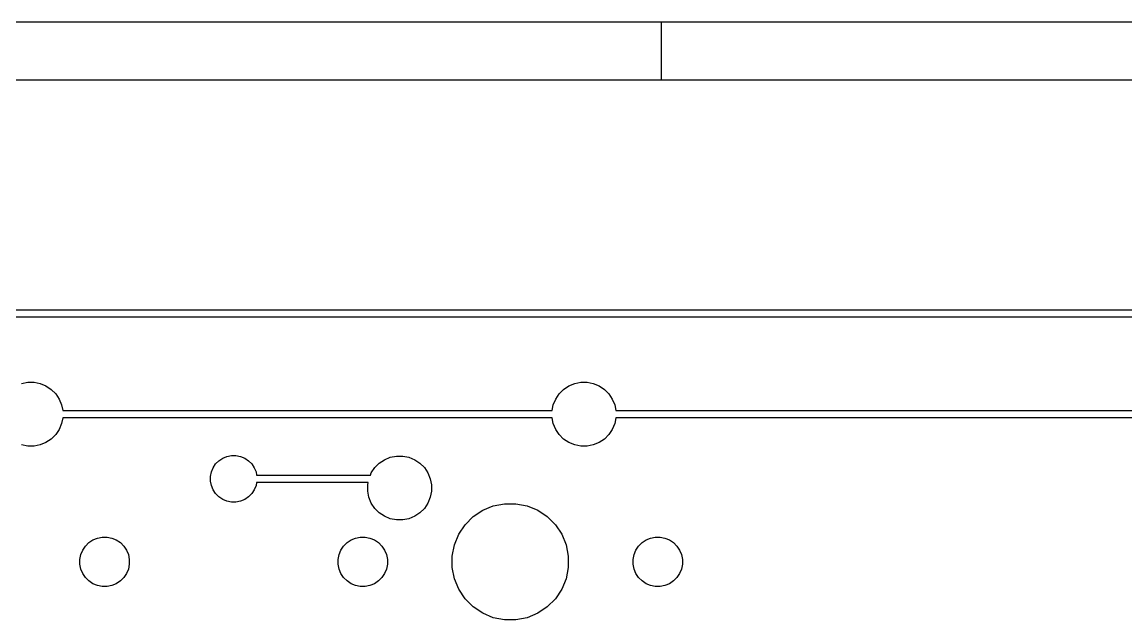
# Model space of a CAD drawing. Extents: x 0.4 to 33.6, y -21.6 to -0.4.
# Drawn here: x 7.401 to 8.897, y -1.204 to -0.394 of the extents above; entities that cross this region are included whole.
import ezdxf

# ---------------------------------------------------------------- set-up
doc = ezdxf.new("R2010")
doc.units = 0
doc.header["$MEASUREMENT"] = 0
doc.layers.add('BLACK', color=7, linetype='CONTINUOUS')

msp = doc.modelspace()

# ---------------------------------------------------------------- linework, layer by layer
at = {"layer": 'BLACK', "linetype": 'CONTINUOUS'}
for p, q in [((33.6063, -0.393701), (0.393701, -0.393701)), ((8.26772, -0.472441), (8.26772, -0.393701)), ((33.5276, -0.472441), (0.472441, -0.472441)), ((0.805507, -0.783563), (12.656, -0.783563)), ((12.6542, -0.793405), (0.807304, -0.793405)), ((7.39987, -0.883357), (7.40823, -0.881693)), ((7.40823, -0.881693), (7.41677, -0.881693)), ((7.41677, -0.881693), (7.42513, -0.883357)), ((8.14987, -0.883357), (8.15823, -0.881693)), ((8.15823, -0.881693), (8.16677, -0.881693)), ((8.16677, -0.881693), (8.17513, -0.883357)), ((7.42513, -0.883357), (7.43301, -0.886622)), ((7.43301, -0.886622), (7.44011, -0.891361)), ((7.44011, -0.891361), (7.44614, -0.897393)), ((7.44614, -0.897393), (7.45088, -0.904486)), ((8.12412, -0.904486), (8.12886, -0.897393)), ((8.12886, -0.897393), (8.13489, -0.891361)), ((8.13489, -0.891361), (8.14199, -0.886622)), ((8.14199, -0.886622), (8.14987, -0.883357)), ((8.17513, -0.883357), (8.18301, -0.886622)), ((8.18301, -0.886622), (8.19011, -0.891361)), ((8.19011, -0.891361), (8.19614, -0.897393)), ((8.19614, -0.897393), (8.20088, -0.904486)), ((7.45088, -0.904486), (7.45414, -0.912368)), ((7.45414, -0.912368), (7.45568, -0.920079)), ((8.11932, -0.920079), (8.12086, -0.912368)), ((8.12086, -0.912368), (8.12412, -0.904486)), ((8.20088, -0.904486), (8.20414, -0.912368)), ((8.20414, -0.912368), (8.20568, -0.920079)), ((7.45568, -0.920079), (8.11932, -0.920079)), ((8.20568, -0.920079), (9.43182, -0.920079)), ((7.45414, -0.937632), (7.45088, -0.945514)), ((7.45568, -0.929921), (7.45414, -0.937632)), ((8.11932, -0.929921), (7.45568, -0.929921)), ((8.12086, -0.937632), (8.11932, -0.929921)), ((8.12412, -0.945514), (8.12086, -0.937632)), ((8.20414, -0.937632), (8.20088, -0.945514)), ((8.20568, -0.929921), (8.20414, -0.937632)), ((9.43182, -0.929921), (8.20568, -0.929921)), ((7.44614, -0.952607), (7.44011, -0.958639)), ((7.45088, -0.945514), (7.44614, -0.952607)), ((8.12886, -0.952607), (8.12412, -0.945514)), ((8.13489, -0.958639), (8.12886, -0.952607)), ((8.19614, -0.952607), (8.19011, -0.958639)), ((8.20088, -0.945514), (8.19614, -0.952607)), ((7.40823, -0.968307), (7.39987, -0.966643)), ((7.41677, -0.968307), (7.40823, -0.968307)), ((7.42513, -0.966643), (7.41677, -0.968307)), ((7.43301, -0.963378), (7.42513, -0.966643)), ((7.44011, -0.958639), (7.43301, -0.963378)), ((8.14199, -0.963378), (8.13489, -0.958639)), ((8.14987, -0.966643), (8.14199, -0.963378)), ((8.15823, -0.968307), (8.14987, -0.966643)), ((8.16677, -0.968307), (8.15823, -0.968307)), ((8.17513, -0.966643), (8.16677, -0.968307)), ((8.18301, -0.963378), (8.17513, -0.966643)), ((8.19011, -0.958639), (8.18301, -0.963378)), ((7.66742, -0.988035), (7.67258, -0.984589)), ((7.67258, -0.984589), (7.67831, -0.982214)), ((7.67831, -0.982214), (7.6844, -0.981004)), ((7.6844, -0.981004), (7.6906, -0.981004)), ((7.6906, -0.981004), (7.69669, -0.982214)), ((7.69669, -0.982214), (7.70242, -0.984589)), ((7.70242, -0.984589), (7.70758, -0.988035)), ((7.88489, -0.991361), (7.89199, -0.986622)), ((7.89199, -0.986622), (7.89987, -0.983357)), ((7.89987, -0.983357), (7.90823, -0.981693)), ((7.90823, -0.981693), (7.91677, -0.981693)), ((7.91677, -0.981693), (7.92513, -0.983357)), ((7.92513, -0.983357), (7.93301, -0.986622)), ((7.93301, -0.986622), (7.94011, -0.991361)), ((7.65721, -1.00331), (7.65959, -0.997581)), ((7.65959, -0.997581), (7.66304, -0.992422)), ((7.66304, -0.992422), (7.66742, -0.988035)), ((7.70758, -0.988035), (7.71196, -0.992422)), ((7.71196, -0.992422), (7.71541, -0.997581)), ((7.71541, -0.997581), (7.71779, -1.00331)), ((7.87412, -1.00449), (7.87886, -0.997393)), ((7.87886, -0.997393), (7.88489, -0.991361)), ((7.94011, -0.991361), (7.94614, -0.997393)), ((7.94614, -0.997393), (7.95088, -1.00449)), ((7.656, -1.0094), (7.65721, -1.00331)), ((7.656, -1.0156), (7.656, -1.0094)), ((7.65721, -1.02169), (7.656, -1.0156)), ((7.71779, -1.00331), (7.71863, -1.00758)), ((7.71863, -1.01742), (7.71779, -1.02169)), ((7.71863, -1.00758), (7.87284, -1.00758)), ((7.86985, -1.01742), (7.71863, -1.01742)), ((7.86919, -1.02073), (7.86985, -1.01742)), ((7.87284, -1.00758), (7.87412, -1.00449)), ((7.95088, -1.00449), (7.95414, -1.01237)), ((7.95414, -1.01237), (7.95581, -1.02073)), ((7.65959, -1.02742), (7.65721, -1.02169)), ((7.66304, -1.03258), (7.65959, -1.02742)), ((7.66742, -1.03696), (7.66304, -1.03258)), ((7.71196, -1.03258), (7.70758, -1.03696)), ((7.71541, -1.02742), (7.71196, -1.03258)), ((7.71779, -1.02169), (7.71541, -1.02742)), ((7.86919, -1.02927), (7.86919, -1.02073)), ((7.87086, -1.03763), (7.86919, -1.02927)), ((7.95581, -1.02927), (7.95414, -1.03763)), ((7.95581, -1.02073), (7.95581, -1.02927)), ((7.67258, -1.04041), (7.66742, -1.03696)), ((7.67831, -1.04279), (7.67258, -1.04041)), ((7.6844, -1.044), (7.67831, -1.04279)), ((7.6906, -1.044), (7.6844, -1.044)), ((7.69669, -1.04279), (7.6906, -1.044)), ((7.70242, -1.04041), (7.69669, -1.04279)), ((7.70758, -1.03696), (7.70242, -1.04041)), ((7.87412, -1.04551), (7.87086, -1.03763)), ((7.87886, -1.05261), (7.87412, -1.04551)), ((7.95088, -1.04551), (7.94614, -1.05261)), ((7.95414, -1.03763), (7.95088, -1.04551)), ((8.03953, -1.04929), (8.05474, -1.04626)), ((8.05474, -1.04626), (8.07026, -1.04626)), ((8.07026, -1.04626), (8.08547, -1.04929)), ((7.88489, -1.05864), (7.87886, -1.05261)), ((7.89199, -1.06338), (7.88489, -1.05864)), ((7.94011, -1.05864), (7.93301, -1.06338)), ((7.94614, -1.05261), (7.94011, -1.05864)), ((8.01231, -1.06384), (8.0252, -1.05522)), ((8.0252, -1.05522), (8.03953, -1.04929)), ((8.08547, -1.04929), (8.0998, -1.05522)), ((8.0998, -1.05522), (8.11269, -1.06384)), ((7.89987, -1.06664), (7.89199, -1.06338)), ((7.90823, -1.06831), (7.89987, -1.06664)), ((7.91677, -1.06831), (7.90823, -1.06831)), ((7.92513, -1.06664), (7.91677, -1.06831)), ((7.93301, -1.06338), (7.92513, -1.06664)), ((7.99272, -1.0877), (8.00134, -1.07481)), ((8.00134, -1.07481), (8.01231, -1.06384)), ((8.11269, -1.06384), (8.12366, -1.07481)), ((8.12366, -1.07481), (8.13228, -1.0877)), ((7.50274, -1.09282), (7.5092, -1.09154)), ((7.5092, -1.09154), (7.5158, -1.09154)), ((7.5158, -1.09154), (7.52226, -1.09282)), ((7.85274, -1.09282), (7.8592, -1.09154)), ((7.8592, -1.09154), (7.8658, -1.09154)), ((7.8658, -1.09154), (7.87226, -1.09282)), ((7.98679, -1.10203), (7.99272, -1.0877)), ((8.13228, -1.0877), (8.13821, -1.10203)), ((8.25274, -1.09282), (8.2592, -1.09154)), ((8.2592, -1.09154), (8.2658, -1.09154)), ((8.2658, -1.09154), (8.27226, -1.09282)), ((7.48284, -1.10915), (7.48651, -1.10367)), ((7.48651, -1.10367), (7.49117, -1.09901)), ((7.49117, -1.09901), (7.49665, -1.09534)), ((7.49665, -1.09534), (7.50274, -1.09282)), ((7.52226, -1.09282), (7.52835, -1.09534)), ((7.52835, -1.09534), (7.53383, -1.09901)), ((7.53383, -1.09901), (7.53849, -1.10367)), ((7.53849, -1.10367), (7.54216, -1.10915)), ((7.83284, -1.10915), (7.83651, -1.10367)), ((7.83651, -1.10367), (7.84117, -1.09901)), ((7.84117, -1.09901), (7.84665, -1.09534)), ((7.84665, -1.09534), (7.85274, -1.09282)), ((7.87226, -1.09282), (7.87835, -1.09534)), ((7.87835, -1.09534), (7.88383, -1.09901)), ((7.88383, -1.09901), (7.88849, -1.10367)), ((7.88849, -1.10367), (7.89216, -1.10915)), ((7.98376, -1.11724), (7.98679, -1.10203)), ((8.13821, -1.10203), (8.14124, -1.11724)), ((8.23284, -1.10915), (8.23651, -1.10367)), ((8.23651, -1.10367), (8.24117, -1.09901)), ((8.24117, -1.09901), (8.24665, -1.09534)), ((8.24665, -1.09534), (8.25274, -1.09282)), ((8.27226, -1.09282), (8.27835, -1.09534)), ((8.27835, -1.09534), (8.28383, -1.09901)), ((8.28383, -1.09901), (8.28849, -1.10367)), ((8.28849, -1.10367), (8.29216, -1.10915)), ((7.47904, -1.1217), (7.48032, -1.11524)), ((7.47904, -1.1283), (7.47904, -1.1217)), ((7.48032, -1.11524), (7.48284, -1.10915)), ((7.54216, -1.10915), (7.54468, -1.11524)), ((7.54468, -1.11524), (7.54596, -1.1217)), ((7.54596, -1.1217), (7.54596, -1.1283)), ((7.82904, -1.1217), (7.83032, -1.11524)), ((7.82904, -1.1283), (7.82904, -1.1217)), ((7.83032, -1.11524), (7.83284, -1.10915)), ((7.89216, -1.10915), (7.89468, -1.11524)), ((7.89468, -1.11524), (7.89596, -1.1217)), ((7.89596, -1.1217), (7.89596, -1.1283)), ((7.98376, -1.13276), (7.98376, -1.11724)), ((8.14124, -1.11724), (8.14124, -1.13276)), ((8.22904, -1.1217), (8.23032, -1.11524)), ((8.22904, -1.1283), (8.22904, -1.1217)), ((8.23032, -1.11524), (8.23284, -1.10915)), ((8.29216, -1.10915), (8.29468, -1.11524)), ((8.29468, -1.11524), (8.29596, -1.1217)), ((8.29596, -1.1217), (8.29596, -1.1283)), ((7.48032, -1.13476), (7.47904, -1.1283)), ((7.48284, -1.14085), (7.48032, -1.13476)), ((7.54468, -1.13476), (7.54216, -1.14085)), ((7.54596, -1.1283), (7.54468, -1.13476)), ((7.83032, -1.13476), (7.82904, -1.1283)), ((7.83284, -1.14085), (7.83032, -1.13476)), ((7.89468, -1.13476), (7.89216, -1.14085)), ((7.89596, -1.1283), (7.89468, -1.13476)), ((7.98679, -1.14797), (7.98376, -1.13276)), ((8.14124, -1.13276), (8.13821, -1.14797)), ((8.23032, -1.13476), (8.22904, -1.1283)), ((8.23284, -1.14085), (8.23032, -1.13476)), ((8.29468, -1.13476), (8.29216, -1.14085)), ((8.29596, -1.1283), (8.29468, -1.13476)), ((7.48651, -1.14633), (7.48284, -1.14085)), ((7.49117, -1.15099), (7.48651, -1.14633)), ((7.49665, -1.15466), (7.49117, -1.15099)), ((7.53383, -1.15099), (7.52835, -1.15466)), ((7.53849, -1.14633), (7.53383, -1.15099)), ((7.54216, -1.14085), (7.53849, -1.14633)), ((7.83651, -1.14633), (7.83284, -1.14085)), ((7.84117, -1.15099), (7.83651, -1.14633)), ((7.84665, -1.15466), (7.84117, -1.15099)), ((7.88383, -1.15099), (7.87835, -1.15466)), ((7.88849, -1.14633), (7.88383, -1.15099)), ((7.89216, -1.14085), (7.88849, -1.14633)), ((7.99272, -1.1623), (7.98679, -1.14797)), ((8.13821, -1.14797), (8.13228, -1.1623)), ((8.23651, -1.14633), (8.23284, -1.14085)), ((8.24117, -1.15099), (8.23651, -1.14633)), ((8.24665, -1.15466), (8.24117, -1.15099)), ((8.28383, -1.15099), (8.27835, -1.15466)), ((8.28849, -1.14633), (8.28383, -1.15099)), ((8.29216, -1.14085), (8.28849, -1.14633)), ((7.50274, -1.15718), (7.49665, -1.15466)), ((7.5092, -1.15846), (7.50274, -1.15718)), ((7.5158, -1.15846), (7.5092, -1.15846)), ((7.52226, -1.15718), (7.5158, -1.15846)), ((7.52835, -1.15466), (7.52226, -1.15718)), ((7.85274, -1.15718), (7.84665, -1.15466)), ((7.8592, -1.15846), (7.85274, -1.15718)), ((7.8658, -1.15846), (7.8592, -1.15846)), ((7.87226, -1.15718), (7.8658, -1.15846)), ((7.87835, -1.15466), (7.87226, -1.15718)), ((8.00134, -1.17519), (7.99272, -1.1623)), ((8.13228, -1.1623), (8.12366, -1.17519)), ((8.25274, -1.15718), (8.24665, -1.15466)), ((8.2592, -1.15846), (8.25274, -1.15718)), ((8.2658, -1.15846), (8.2592, -1.15846)), ((8.27226, -1.15718), (8.2658, -1.15846)), ((8.27835, -1.15466), (8.27226, -1.15718)), ((8.01231, -1.18616), (8.00134, -1.17519)), ((8.12366, -1.17519), (8.11269, -1.18616)), ((8.0252, -1.19478), (8.01231, -1.18616)), ((8.03953, -1.20071), (8.0252, -1.19478)), ((8.0998, -1.19478), (8.08547, -1.20071)), ((8.11269, -1.18616), (8.0998, -1.19478)), ((8.05474, -1.20374), (8.03953, -1.20071)), ((8.07026, -1.20374), (8.05474, -1.20374)), ((8.08547, -1.20071), (8.07026, -1.20374))]:
    msp.add_line(p, q, dxfattribs=at)

doc.saveas('drawing.dxf')
